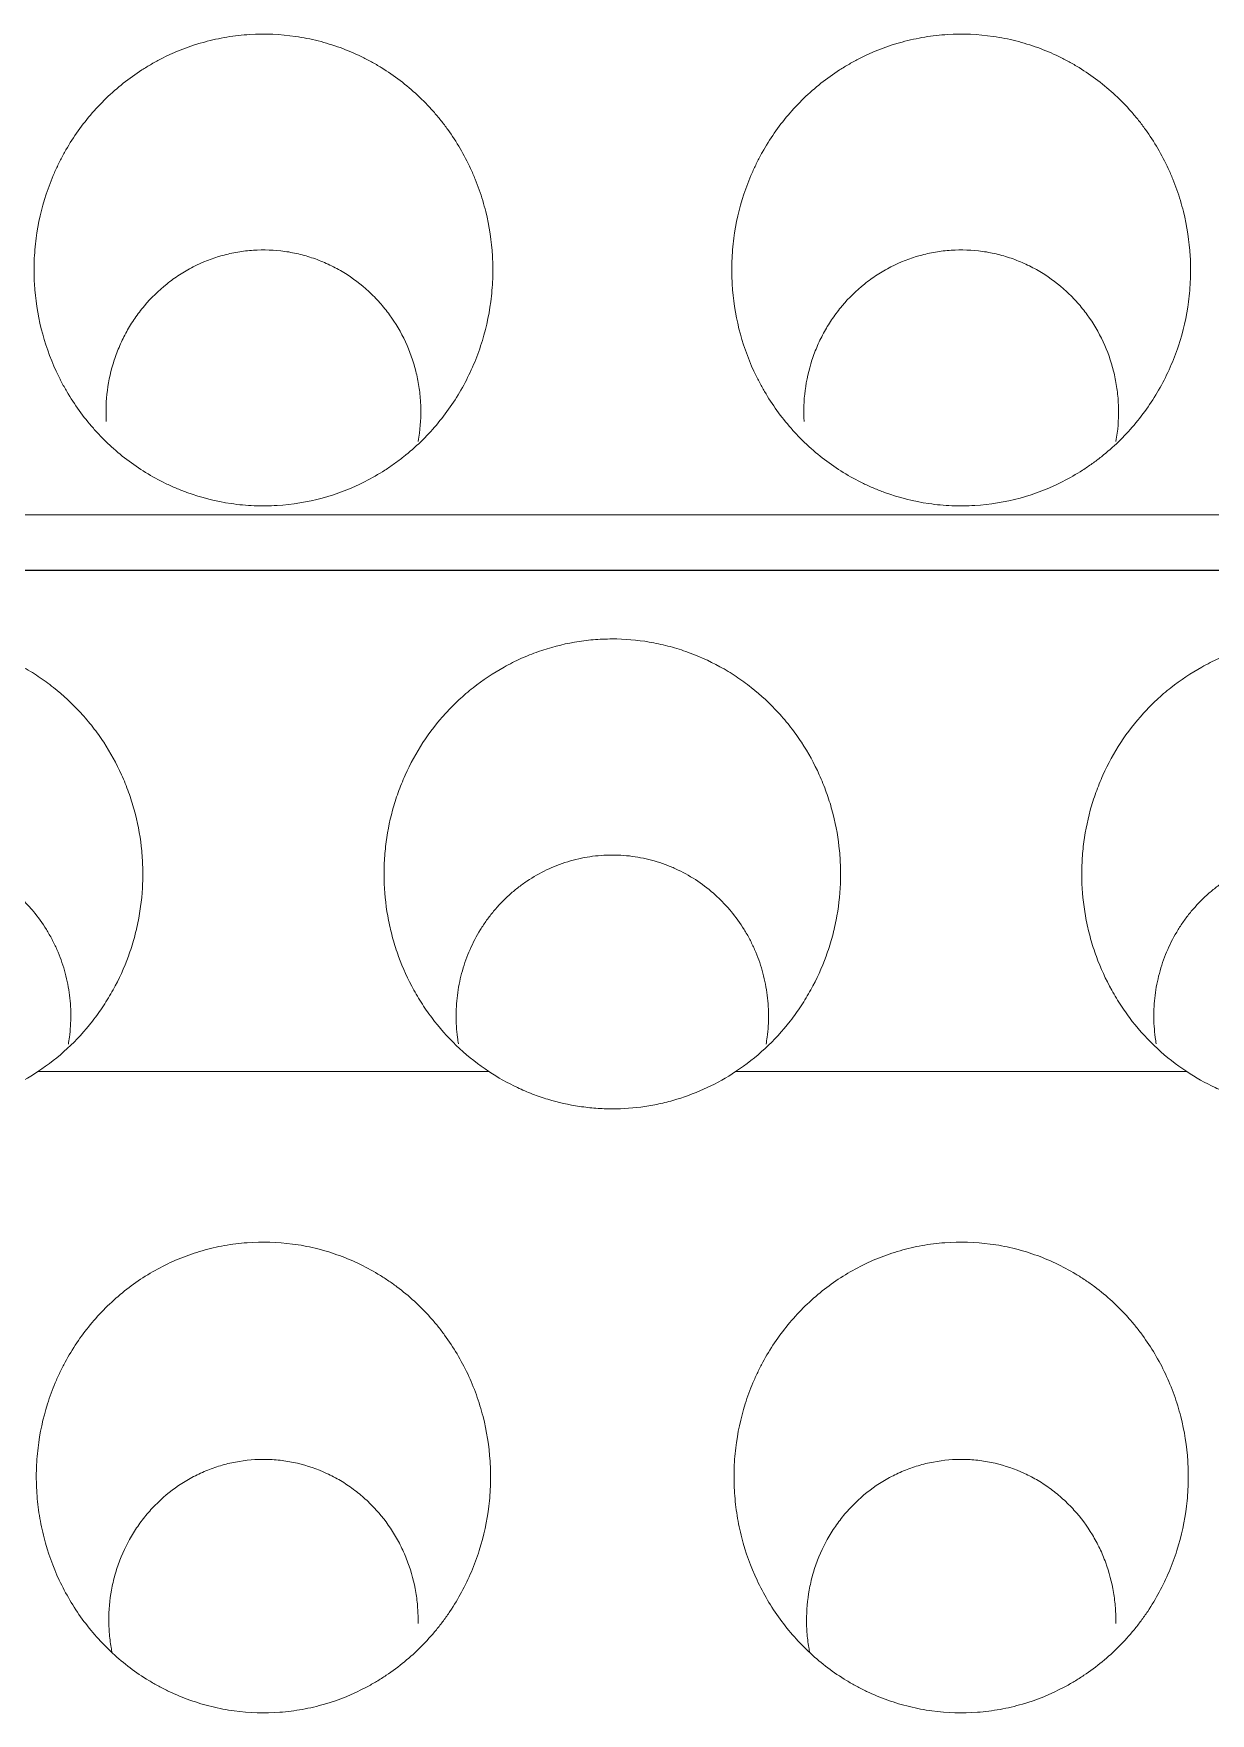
# Model space of a CAD drawing. Header units: inches. Extents: x 3778 to 56227, y -16914 to 35091.
# Drawn here: x 42614.34 to 42619.38, y -12663.85 to -12656.65 of the extents above; entities that cross this region are included whole.
import ezdxf

# ---------------------------------------------------------------- set-up
doc = ezdxf.new("R2010")
doc.units = ezdxf.units.IN
doc.header["$LTSCALE"] = 100
doc.header["$MEASUREMENT"] = 0
doc.linetypes.add('DH-HID2', pattern=[1.2, 0.8, -0.4])
doc.layers.add('2-con', color=2, linetype='Continuous')
doc.layers.add('FU-FURM', color=251, linetype='DH-HID2')
doc.layers.add('mark-B', color=2, linetype='Continuous', lineweight=20)

# ---------------------------------------------------------------- blocks, each defined once
blk = doc.blocks.new('cjscjdeh')
at = {"layer": 'FU-FURM', "color": 8}
blk.add_line((149349.5168, 68184.8848), (151549.5168, 68184.8848), dxfattribs=at)
blk = doc.blocks.new('무풍1WAY 대형')
at = {"layer": 'mark-B'}
blk.add_line((289.2596, -420.2368), (-384.8363, -420.2368), dxfattribs=at)
for points, knots in [([(66.5142, -415.5064), (66.5527, -415.5593), (66.5853, -415.6149), (66.6398, -415.731), (66.6617, -415.7915), (66.682, -415.8703), (66.6857, -415.8862), (66.6923, -415.9179), (66.7011, -415.9656), (66.7102, -416.0455), (66.7116, -416.1099), (66.7103, -416.1583), (66.7096, -416.1745), (66.7072, -416.2069), (66.7057, -416.2231), (66.6961, -416.3036), (66.6825, -416.3665), (66.6536, -416.4585), (66.6425, -416.4888), (66.6235, -416.5336), (66.6168, -416.5485), (66.6028, -416.5778), (66.5954, -416.5923), (66.557, -416.6634), (66.5212, -416.7168), (66.4597, -416.7917), (66.4379, -416.8158), (66.3917, -416.862), (66.3676, -416.8838), (66.2925, -416.9452), (66.2388, -416.9809), (66.1524, -417.0265), (66.1225, -417.0404), (66.062, -417.0647), (66.0007, -417.0858), (65.9376, -417.1005), (65.8897, -417.1092), (65.8736, -417.1116), (65.8411, -417.1158), (65.8247, -417.1174), (65.743, -417.1235), (65.6781, -417.1215), (65.5816, -417.1087), (65.5496, -417.1027), (65.5017, -417.0912), (65.4859, -417.0869), (65.4546, -417.0777), (65.4391, -417.0727), (65.3625, -417.0457), (65.3039, -417.018), (65.2341, -416.9759), (65.2202, -416.9671), (65.1931, -416.9488), (65.1533, -416.9205), (65.0911, -416.8688), (65.0457, -416.8228), (65.0133, -416.7865), (65.0027, -416.7742), (64.9822, -416.7488), (64.9722, -416.7359), (64.9243, -416.6703), (64.8914, -416.6148), (64.8502, -416.5273), (64.8378, -416.4973), (64.8158, -416.436), (64.8063, -416.405), (64.7823, -416.3113), (64.7722, -416.2478), (64.766, -416.1509), (64.7654, -416.1182), (64.7672, -416.0535), (64.7696, -416.0213), (64.7813, -415.9256), (64.7949, -415.8626), (64.8194, -415.7851), (64.8247, -415.7696), (64.8359, -415.7391), (64.8538, -415.694), (64.8887, -415.6214), (64.9219, -415.5661), (64.9488, -415.5258), (64.9582, -415.5125), (64.9775, -415.4864), (64.9876, -415.4734), (65.0393, -415.4103), (65.0849, -415.3645), (65.1596, -415.3029), (65.1856, -415.2835), (65.2262, -415.2563), (65.24, -415.2475), (65.2682, -415.2307), (65.2824, -415.2227), (65.3542, -415.1845), (65.4142, -415.1601), (65.4921, -415.1374), (65.5079, -415.1332), (65.5397, -415.1257), (65.5558, -415.1224), (65.6042, -415.1136), (65.6365, -415.1095), (65.7336, -415.1022), (65.7985, -415.1041), (65.8798, -415.1151), (65.896, -415.1177), (65.9281, -415.1238), (65.9759, -415.1341), (66.0535, -415.1574), (66.1136, -415.1823), (66.1579, -415.2034), (66.1725, -415.2108), (66.2013, -415.2264), (66.2154, -415.2346), (66.2849, -415.2769), (66.3365, -415.3159), (66.4082, -415.3822), (66.4311, -415.4056), (66.4745, -415.4545), (66.495, -415.4799), (66.5142, -415.5064)], [0, 0, 0, 0, 0.03125, 0.03125, 0.0625, 0.0625, 0.070312, 0.070312, 0.078125, 0.09375, 0.109375, 0.109375, 0.117187, 0.117187, 0.125, 0.125, 0.15625, 0.15625, 0.171875, 0.171875, 0.179687, 0.179687, 0.1875, 0.1875, 0.21875, 0.21875, 0.234375, 0.234375, 0.25, 0.25, 0.28125, 0.28125, 0.296875, 0.296875, 0.3125, 0.328125, 0.328125, 0.335937, 0.335937, 0.34375, 0.34375, 0.375, 0.375, 0.390625, 0.390625, 0.398437, 0.398437, 0.40625, 0.40625, 0.4375, 0.4375, 0.445312, 0.445312, 0.453125, 0.46875, 0.484375, 0.484375, 0.492187, 0.492187, 0.5, 0.5, 0.53125, 0.53125, 0.546875, 0.546875, 0.5625, 0.5625, 0.59375, 0.59375, 0.609375, 0.609375, 0.625, 0.625, 0.65625, 0.65625, 0.664063, 0.664063, 0.671875, 0.6875, 0.703125, 0.703125, 0.710938, 0.710938, 0.71875, 0.71875, 0.75, 0.75, 0.765625, 0.765625, 0.773438, 0.773438, 0.78125, 0.78125, 0.8125, 0.8125, 0.820313, 0.820313, 0.828125, 0.828125, 0.84375, 0.84375, 0.875, 0.875, 0.882813, 0.882813, 0.890625, 0.90625, 0.921875, 0.921875, 0.929688, 0.929688, 0.9375, 0.9375, 0.96875, 0.96875, 0.984375, 0.984375, 1, 1, 1, 1]), ([(69.5018, -415.5064), (69.5402, -415.5593), (69.5729, -415.6149), (69.6274, -415.731), (69.6492, -415.7915), (69.6696, -415.8703), (69.6733, -415.8862), (69.6799, -415.9179), (69.6887, -415.9656), (69.6978, -416.0455), (69.6991, -416.1099), (69.6979, -416.1583), (69.6971, -416.1745), (69.6948, -416.2069), (69.6932, -416.2231), (69.6836, -416.3036), (69.6701, -416.3665), (69.6411, -416.4585), (69.63, -416.4888), (69.6111, -416.5336), (69.6044, -416.5485), (69.5903, -416.5778), (69.583, -416.5923), (69.5446, -416.6634), (69.5087, -416.7168), (69.4473, -416.7917), (69.4255, -416.8158), (69.3792, -416.862), (69.3551, -416.8838), (69.2801, -416.9452), (69.2263, -416.9809), (69.1399, -417.0265), (69.11, -417.0404), (69.0496, -417.0647), (68.9883, -417.0858), (68.9252, -417.1005), (68.8772, -417.1092), (68.8611, -417.1116), (68.8287, -417.1158), (68.8123, -417.1174), (68.7305, -417.1235), (68.6657, -417.1215), (68.5692, -417.1087), (68.5371, -417.1027), (68.4893, -417.0912), (68.4734, -417.0869), (68.4421, -417.0777), (68.4266, -417.0727), (68.35, -417.0457), (68.2915, -417.018), (68.2216, -416.9759), (68.2078, -416.9671), (68.1807, -416.9488), (68.1409, -416.9205), (68.0787, -416.8688), (68.0332, -416.8228), (68.0008, -416.7865), (67.9903, -416.7742), (67.9697, -416.7488), (67.9598, -416.7359), (67.9118, -416.6703), (67.879, -416.6148), (67.8378, -416.5273), (67.8254, -416.4973), (67.8033, -416.436), (67.7939, -416.405), (67.7699, -416.3113), (67.7598, -416.2478), (67.7535, -416.1509), (67.7529, -416.1182), (67.7548, -416.0535), (67.7572, -416.0213), (67.7688, -415.9256), (67.7824, -415.8626), (67.807, -415.7851), (67.8122, -415.7696), (67.8235, -415.7391), (67.8414, -415.694), (67.8762, -415.6214), (67.9094, -415.5661), (67.9364, -415.5258), (67.9457, -415.5125), (67.9651, -415.4864), (67.9751, -415.4734), (68.0268, -415.4103), (68.0724, -415.3645), (68.1471, -415.3029), (68.1731, -415.2835), (68.2137, -415.2563), (68.2276, -415.2475), (68.2557, -415.2307), (68.2699, -415.2227), (68.3418, -415.1845), (68.4017, -415.1601), (68.4797, -415.1374), (68.4954, -415.1332), (68.5272, -415.1257), (68.5434, -415.1224), (68.5918, -415.1136), (68.6241, -415.1095), (68.7211, -415.1022), (68.786, -415.1041), (68.8673, -415.1151), (68.8836, -415.1177), (68.9157, -415.1238), (68.9634, -415.1341), (69.0411, -415.1574), (69.1011, -415.1823), (69.1454, -415.2034), (69.1601, -415.2108), (69.1888, -415.2264), (69.203, -415.2346), (69.2724, -415.2769), (69.3241, -415.3159), (69.3957, -415.3822), (69.4187, -415.4056), (69.4621, -415.4545), (69.4825, -415.4799), (69.5018, -415.5064)], [0, 0, 0, 0, 0.03125, 0.03125, 0.0625, 0.0625, 0.070312, 0.070312, 0.078125, 0.09375, 0.109375, 0.109375, 0.117187, 0.117187, 0.125, 0.125, 0.15625, 0.15625, 0.171875, 0.171875, 0.179687, 0.179687, 0.1875, 0.1875, 0.21875, 0.21875, 0.234375, 0.234375, 0.25, 0.25, 0.28125, 0.28125, 0.296875, 0.296875, 0.3125, 0.328125, 0.328125, 0.335937, 0.335937, 0.34375, 0.34375, 0.375, 0.375, 0.390625, 0.390625, 0.398437, 0.398437, 0.40625, 0.40625, 0.4375, 0.4375, 0.445312, 0.445312, 0.453125, 0.46875, 0.484375, 0.484375, 0.492187, 0.492187, 0.5, 0.5, 0.53125, 0.53125, 0.546875, 0.546875, 0.5625, 0.5625, 0.59375, 0.59375, 0.609375, 0.609375, 0.625, 0.625, 0.65625, 0.65625, 0.664063, 0.664063, 0.671875, 0.6875, 0.703125, 0.703125, 0.710938, 0.710938, 0.71875, 0.71875, 0.75, 0.75, 0.765625, 0.765625, 0.773438, 0.773438, 0.78125, 0.78125, 0.8125, 0.8125, 0.820313, 0.820313, 0.828125, 0.828125, 0.84375, 0.84375, 0.875, 0.875, 0.882813, 0.882813, 0.890625, 0.90625, 0.921875, 0.921875, 0.929688, 0.929688, 0.9375, 0.9375, 0.96875, 0.96875, 0.984375, 0.984375, 1, 1, 1, 1]), ([(66.3866, -415.362), (66.3881, -415.3694), (66.3895, -415.3768), (66.3944, -415.4059), (66.397, -415.4278), (66.4003, -415.4718), (66.4009, -415.4941), (66.3997, -415.5603), (66.3949, -415.6039), (66.3816, -415.6684), (66.3762, -415.6898), (66.3665, -415.7216), (66.363, -415.7321), (66.3555, -415.753), (66.3516, -415.7633), (66.3307, -415.8141), (66.3102, -415.853), (66.28, -415.899), (66.2738, -415.9081), (66.2607, -415.9261), (66.254, -415.9349), (66.2331, -415.9609), (66.2184, -415.9774), (66.1722, -416.0246), (66.1385, -416.0529), (66.0926, -416.0841), (66.0832, -416.0901), (66.0641, -416.1017), (66.0352, -416.1183), (65.9854, -416.1421), (65.9438, -416.1569), (65.912, -416.1665), (65.9013, -416.1694), (65.8796, -416.1747), (65.8686, -416.177), (65.8138, -416.1874), (65.7697, -416.1911), (65.7034, -416.1897), (65.6812, -416.1881), (65.6368, -416.1826), (65.6148, -416.1786), (65.5501, -416.1636), (65.5083, -416.1492), (65.4578, -416.1257), (65.4477, -416.1208), (65.428, -416.1104), (65.399, -416.0941), (65.353, -416.0635), (65.3189, -416.0355), (65.2861, -416.0057), (65.2702, -415.9898), (65.2257, -415.9405), (65.1995, -415.9051), (65.1711, -415.8579), (65.1656, -415.8483), (65.1551, -415.8288), (65.1501, -415.8189), (65.1357, -415.7888), (65.1272, -415.7685), (65.1045, -415.7065), (65.0933, -415.6641), (65.0824, -415.5986), (65.0797, -415.5765), (65.0766, -415.5323), (65.076, -415.5101), (65.0765, -415.4879)], [0, 0, 0, 0, 0.010045, 0.010045, 0.039161, 0.039161, 0.068278, 0.068278, 0.12651, 0.12651, 0.155627, 0.155627, 0.170185, 0.170185, 0.184743, 0.184743, 0.242976, 0.242976, 0.257534, 0.257534, 0.272092, 0.272092, 0.301208, 0.301208, 0.359441, 0.359441, 0.373999, 0.373999, 0.388557, 0.417674, 0.44679, 0.44679, 0.461348, 0.461348, 0.475906, 0.475906, 0.534139, 0.534139, 0.563255, 0.563255, 0.592372, 0.592372, 0.650604, 0.650604, 0.665162, 0.665162, 0.67972, 0.708837, 0.737953, 0.737953, 0.767069, 0.767069, 0.825302, 0.825302, 0.83986, 0.83986, 0.854418, 0.854418, 0.883535, 0.883535, 0.941767, 0.941767, 0.970884, 0.970884, 1, 1, 1, 1]), ([(69.3741, -415.362), (69.3756, -415.3694), (69.377, -415.3768), (69.3819, -415.4059), (69.3846, -415.4278), (69.3879, -415.4718), (69.3885, -415.4941), (69.3873, -415.5603), (69.3824, -415.6039), (69.3692, -415.6684), (69.3637, -415.6898), (69.354, -415.7216), (69.3505, -415.7321), (69.3431, -415.753), (69.3391, -415.7633), (69.3182, -415.8141), (69.2978, -415.853), (69.2676, -415.899), (69.2613, -415.9081), (69.2483, -415.9261), (69.2415, -415.9349), (69.2206, -415.9609), (69.2059, -415.9774), (69.1598, -416.0246), (69.1261, -416.0529), (69.0801, -416.0841), (69.0707, -416.0901), (69.0517, -416.1017), (69.0228, -416.1183), (68.9729, -416.1421), (68.9314, -416.1569), (68.8995, -416.1665), (68.8888, -416.1694), (68.8672, -416.1747), (68.8562, -416.177), (68.8013, -416.1874), (68.7573, -416.1911), (68.6909, -416.1897), (68.6687, -416.1881), (68.6243, -416.1826), (68.6024, -416.1786), (68.5377, -416.1636), (68.4959, -416.1492), (68.4453, -416.1257), (68.4353, -416.1208), (68.4156, -416.1104), (68.3865, -416.0941), (68.3406, -416.0635), (68.3064, -416.0355), (68.2736, -416.0057), (68.2578, -415.9898), (68.2132, -415.9405), (68.187, -415.9051), (68.1586, -415.8579), (68.1532, -415.8483), (68.1427, -415.8288), (68.1376, -415.8189), (68.1233, -415.7888), (68.1147, -415.7685), (68.092, -415.7065), (68.0808, -415.6641), (68.0699, -415.5986), (68.0673, -415.5765), (68.0641, -415.5323), (68.0635, -415.5101), (68.064, -415.4879)], [0, 0, 0, 0, 0.010045, 0.010045, 0.039161, 0.039161, 0.068278, 0.068278, 0.12651, 0.12651, 0.155627, 0.155627, 0.170185, 0.170185, 0.184743, 0.184743, 0.242976, 0.242976, 0.257534, 0.257534, 0.272092, 0.272092, 0.301208, 0.301208, 0.359441, 0.359441, 0.373999, 0.373999, 0.388557, 0.417674, 0.44679, 0.44679, 0.461348, 0.461348, 0.475906, 0.475906, 0.534139, 0.534139, 0.563255, 0.563255, 0.592372, 0.592372, 0.650604, 0.650604, 0.665162, 0.665162, 0.67972, 0.708837, 0.737953, 0.737953, 0.767069, 0.767069, 0.825302, 0.825302, 0.83986, 0.83986, 0.854418, 0.854418, 0.883535, 0.883535, 0.941767, 0.941767, 0.970884, 0.970884, 1, 1, 1, 1]), ([(64.7728, -417.8514), (64.7341, -417.8259), (64.6937, -417.8031), (64.6301, -417.7731), (64.6084, -417.7639), (64.5648, -417.7471), (64.5427, -417.7396), (64.4761, -417.7194), (64.4308, -417.7092), (64.3616, -417.6989), (64.3383, -417.6963), (64.2913, -417.6928), (64.2678, -417.6919), (64.1978, -417.6919), (64.1515, -417.6954), (64.0825, -417.7056), (64.0595, -417.7099), (64.0139, -417.7201), (63.991, -417.7261), (63.9237, -417.7465), (63.8369, -417.78), (63.7558, -417.8256), (63.7167, -417.8514)], [0, 0, 0, 0, 0.125, 0.125, 0.1875, 0.1875, 0.25, 0.25, 0.375, 0.375, 0.4375, 0.4375, 0.5, 0.5, 0.625, 0.625, 0.6875, 0.6875, 0.75, 0.75, 0.875, 1, 1, 1, 1]), ([(67.7603, -417.8514), (67.7217, -417.8259), (67.6812, -417.8031), (67.6176, -417.7731), (67.5959, -417.7639), (67.5523, -417.7471), (67.5303, -417.7396), (67.4636, -417.7194), (67.4183, -417.7092), (67.3491, -417.6989), (67.3258, -417.6963), (67.2788, -417.6928), (67.2554, -417.6919), (67.1854, -417.6919), (67.139, -417.6954), (67.07, -417.7056), (67.0471, -417.7099), (67.0014, -417.7201), (66.9786, -417.7261), (66.9113, -417.7465), (66.8245, -417.78), (66.7433, -417.8256), (66.7042, -417.8514)], [0, 0, 0, 0, 0.125, 0.125, 0.1875, 0.1875, 0.25, 0.25, 0.375, 0.375, 0.4375, 0.4375, 0.5, 0.5, 0.625, 0.625, 0.6875, 0.6875, 0.75, 0.75, 0.875, 1, 1, 1, 1]), ([(70.7478, -417.8514), (70.7092, -417.8259), (70.6688, -417.8031), (70.6052, -417.7731), (70.5835, -417.7639), (70.5399, -417.7471), (70.5178, -417.7396), (70.4512, -417.7194), (70.4059, -417.7092), (70.3367, -417.6989), (70.3134, -417.6963), (70.2664, -417.6928), (70.2429, -417.6919), (70.1729, -417.6919), (70.1266, -417.6954), (70.0575, -417.7056), (70.0346, -417.7099), (69.989, -417.7201), (69.9661, -417.7261), (69.8988, -417.7465), (69.812, -417.78), (69.7309, -417.8256), (69.6918, -417.8514)], [0, 0, 0, 0, 0.125, 0.125, 0.1875, 0.1875, 0.25, 0.25, 0.375, 0.375, 0.4375, 0.4375, 0.5, 0.5, 0.625, 0.625, 0.6875, 0.6875, 0.75, 0.75, 0.875, 1, 1, 1, 1]), ([(64.7728, -417.8514), (64.8178, -417.8812), (64.8595, -417.9142), (64.9371, -417.986), (64.9728, -418.0249), (65.022, -418.0877), (65.0376, -418.1094), (65.0672, -418.1542), (65.081, -418.177), (65.1196, -418.2468), (65.1415, -418.295), (65.1688, -418.3698), (65.1769, -418.3951), (65.1913, -418.4467), (65.1975, -418.4727), (65.2128, -418.5508), (65.219, -418.6033), (65.2223, -418.6825), (65.2223, -418.7091), (65.2204, -418.7623), (65.2184, -418.7891), (65.2094, -418.8684), (65.1994, -418.9203), (65.1785, -418.9967), (65.1706, -419.022), (65.1571, -419.0595), (65.1524, -419.0719), (65.1424, -419.0967), (65.1372, -419.109), (65.1097, -419.1701), (65.0842, -419.2166), (65.0263, -419.3052), (64.9939, -419.3472), (64.9487, -419.3967), (64.9395, -419.4065), (64.9206, -419.4256), (64.8918, -419.4536), (64.8616, -419.4797), (64.7991, -419.5291), (64.7549, -419.5587), (64.6845, -419.5977), (64.6603, -419.6098), (64.6113, -419.6319), (64.5864, -419.6418), (64.511, -419.6684), (64.4594, -419.6819), (64.3932, -419.6933), (64.3799, -419.6953), (64.3531, -419.6988), (64.3397, -419.7003), (64.2994, -419.7037), (64.2726, -419.7049), (64.1923, -419.705), (64.1391, -419.7006), (64.0729, -419.6894), (64.0597, -419.6868), (64.0333, -419.6812), (64.0201, -419.6781), (63.981, -419.668), (63.9553, -419.6602), (63.8797, -419.6337), (63.831, -419.612), (63.7605, -419.5732), (63.7373, -419.5592), (63.6926, -419.5294), (63.671, -419.5137), (63.6082, -419.4642), (63.5693, -419.428), (63.5152, -419.3688), (63.4978, -419.3482), (63.465, -419.3059), (63.4495, -419.2843), (63.4058, -419.2177), (63.3803, -419.1712), (63.3529, -419.1106), (63.3477, -419.0983), (63.3376, -419.0735), (63.3328, -419.061), (63.3193, -419.0232), (63.3112, -418.9979), (63.2902, -418.9212), (63.2802, -418.8694), (63.2711, -418.7903), (63.2691, -418.7638), (63.2671, -418.7103), (63.2671, -418.6837), (63.2703, -418.6042), (63.2765, -418.5517), (63.2917, -418.4738), (63.2978, -418.448), (63.312, -418.3966), (63.3202, -418.371), (63.3475, -418.2959), (63.3693, -418.2477), (63.4077, -418.1782), (63.4214, -418.1555), (63.4433, -418.1222), (63.4509, -418.1112), (63.4665, -418.0894), (63.4745, -418.0787), (63.5158, -418.0257), (63.5518, -417.9865), (63.6297, -417.9143), (63.6716, -417.8812), (63.7167, -417.8514)], [0, 0, 0, 0, 0.03125, 0.03125, 0.0625, 0.0625, 0.078125, 0.078125, 0.09375, 0.09375, 0.125, 0.125, 0.140625, 0.140625, 0.15625, 0.15625, 0.1875, 0.1875, 0.203125, 0.203125, 0.21875, 0.21875, 0.25, 0.25, 0.265625, 0.265625, 0.273438, 0.273438, 0.28125, 0.28125, 0.3125, 0.3125, 0.34375, 0.34375, 0.351563, 0.351563, 0.359375, 0.375, 0.375, 0.40625, 0.40625, 0.421875, 0.421875, 0.4375, 0.4375, 0.46875, 0.46875, 0.476563, 0.476563, 0.484375, 0.484375, 0.5, 0.5, 0.53125, 0.53125, 0.539063, 0.539063, 0.546875, 0.546875, 0.5625, 0.5625, 0.59375, 0.59375, 0.609375, 0.609375, 0.625, 0.625, 0.65625, 0.65625, 0.671875, 0.671875, 0.6875, 0.6875, 0.71875, 0.71875, 0.726563, 0.726563, 0.734375, 0.734375, 0.75, 0.75, 0.78125, 0.78125, 0.796875, 0.796875, 0.8125, 0.8125, 0.84375, 0.84375, 0.859375, 0.859375, 0.875, 0.875, 0.90625, 0.90625, 0.921875, 0.921875, 0.929688, 0.929688, 0.9375, 0.9375, 0.96875, 0.96875, 1, 1, 1, 1]), ([(67.7603, -417.8514), (67.8053, -417.8812), (67.8471, -417.9142), (67.9246, -417.986), (67.9604, -418.0249), (68.0095, -418.0877), (68.0252, -418.1094), (68.0548, -418.1542), (68.0686, -418.177), (68.1072, -418.2468), (68.1291, -418.295), (68.1563, -418.3698), (68.1645, -418.3951), (68.1789, -418.4467), (68.185, -418.4727), (68.2004, -418.5508), (68.2066, -418.6033), (68.2098, -418.6825), (68.2099, -418.7091), (68.208, -418.7623), (68.206, -418.7891), (68.197, -418.8684), (68.187, -418.9203), (68.1661, -418.9967), (68.1581, -419.022), (68.1447, -419.0595), (68.14, -419.0719), (68.13, -419.0967), (68.1247, -419.109), (68.0973, -419.1701), (68.0718, -419.2166), (68.0139, -419.3052), (67.9814, -419.3472), (67.9363, -419.3967), (67.927, -419.4065), (67.9082, -419.4256), (67.8794, -419.4536), (67.8491, -419.4797), (67.7867, -419.5291), (67.7424, -419.5587), (67.6721, -419.5977), (67.6478, -419.6098), (67.5988, -419.6319), (67.574, -419.6418), (67.4985, -419.6684), (67.4469, -419.6819), (67.3808, -419.6933), (67.3675, -419.6953), (67.3407, -419.6988), (67.3272, -419.7003), (67.2869, -419.7037), (67.2601, -419.7049), (67.1799, -419.705), (67.1267, -419.7006), (67.0605, -419.6894), (67.0473, -419.6868), (67.0208, -419.6812), (67.0077, -419.6781), (66.9685, -419.668), (66.9429, -419.6602), (66.8672, -419.6337), (66.8185, -419.612), (66.748, -419.5732), (66.7249, -419.5592), (66.6801, -419.5294), (66.6585, -419.5137), (66.5958, -419.4642), (66.5568, -419.428), (66.5027, -419.3688), (66.4853, -419.3482), (66.4525, -419.3059), (66.437, -419.2843), (66.3933, -419.2177), (66.3678, -419.1712), (66.3405, -419.1106), (66.3352, -419.0983), (66.3252, -419.0735), (66.3204, -419.061), (66.3068, -419.0232), (66.2988, -418.9979), (66.2777, -418.9212), (66.2677, -418.8694), (66.2586, -418.7903), (66.2566, -418.7638), (66.2546, -418.7103), (66.2547, -418.6837), (66.2579, -418.6042), (66.264, -418.5517), (66.2792, -418.4738), (66.2853, -418.448), (66.2996, -418.3966), (66.3077, -418.371), (66.335, -418.2959), (66.3569, -418.2477), (66.3952, -418.1782), (66.4089, -418.1555), (66.4309, -418.1222), (66.4384, -418.1112), (66.454, -418.0894), (66.4621, -418.0787), (66.5034, -418.0257), (66.5394, -417.9865), (66.6173, -417.9143), (66.6592, -417.8812), (66.7042, -417.8514)], [0, 0, 0, 0, 0.03125, 0.03125, 0.0625, 0.0625, 0.078125, 0.078125, 0.09375, 0.09375, 0.125, 0.125, 0.140625, 0.140625, 0.15625, 0.15625, 0.1875, 0.1875, 0.203125, 0.203125, 0.21875, 0.21875, 0.25, 0.25, 0.265625, 0.265625, 0.273437, 0.273437, 0.28125, 0.28125, 0.3125, 0.3125, 0.34375, 0.34375, 0.351562, 0.351562, 0.359375, 0.375, 0.375, 0.40625, 0.40625, 0.421875, 0.421875, 0.4375, 0.4375, 0.46875, 0.46875, 0.476562, 0.476562, 0.484375, 0.484375, 0.5, 0.5, 0.53125, 0.53125, 0.539062, 0.539062, 0.546875, 0.546875, 0.5625, 0.5625, 0.59375, 0.59375, 0.609375, 0.609375, 0.625, 0.625, 0.65625, 0.65625, 0.671875, 0.671875, 0.6875, 0.6875, 0.71875, 0.71875, 0.726562, 0.726562, 0.734375, 0.734375, 0.75, 0.75, 0.78125, 0.78125, 0.796875, 0.796875, 0.8125, 0.8125, 0.84375, 0.84375, 0.859375, 0.859375, 0.875, 0.875, 0.90625, 0.90625, 0.921875, 0.921875, 0.929688, 0.929688, 0.9375, 0.9375, 0.96875, 0.96875, 1, 1, 1, 1]), ([(70.7478, -417.8514), (70.7929, -417.8812), (70.8346, -417.9142), (70.9122, -417.986), (70.9479, -418.0249), (70.9971, -418.0877), (71.0127, -418.1094), (71.0423, -418.1542), (71.0561, -418.177), (71.0947, -418.2468), (71.1166, -418.295), (71.1439, -418.3698), (71.152, -418.3951), (71.1664, -418.4467), (71.1726, -418.4727), (71.1879, -418.5508), (71.1941, -418.6033), (71.1974, -418.6825), (71.1974, -418.7091), (71.1955, -418.7623), (71.1935, -418.7891), (71.1845, -418.8684), (71.1745, -418.9203), (71.1536, -418.9967), (71.1457, -419.022), (71.1322, -419.0595), (71.1275, -419.0719), (71.1175, -419.0967), (71.1123, -419.109), (71.0848, -419.1701), (71.0593, -419.2166), (71.0014, -419.3052), (70.969, -419.3472), (70.9238, -419.3967), (70.9146, -419.4065), (70.8957, -419.4256), (70.8669, -419.4536), (70.8367, -419.4797), (70.7742, -419.5291), (70.73, -419.5587), (70.6596, -419.5977), (70.6354, -419.6098), (70.5864, -419.6319), (70.5615, -419.6418), (70.486, -419.6684), (70.4345, -419.6819), (70.3683, -419.6933), (70.355, -419.6953), (70.3282, -419.6988), (70.3147, -419.7003), (70.2744, -419.7037), (70.2476, -419.7049), (70.1674, -419.705), (70.1142, -419.7006), (70.048, -419.6894), (70.0348, -419.6868), (70.0084, -419.6812), (69.9952, -419.6781), (69.9561, -419.668), (69.9304, -419.6602), (69.8548, -419.6337), (69.8061, -419.612), (69.7356, -419.5732), (69.7124, -419.5592), (69.6677, -419.5294), (69.646, -419.5137), (69.5833, -419.4642), (69.5444, -419.428), (69.4903, -419.3688), (69.4729, -419.3482), (69.44, -419.3059), (69.4246, -419.2843), (69.3809, -419.2177), (69.3554, -419.1712), (69.328, -419.1106), (69.3228, -419.0983), (69.3127, -419.0735), (69.3079, -419.061), (69.2943, -419.0232), (69.2863, -418.9979), (69.2653, -418.9212), (69.2553, -418.8694), (69.2462, -418.7903), (69.2442, -418.7638), (69.2422, -418.7103), (69.2422, -418.6837), (69.2454, -418.6042), (69.2516, -418.5517), (69.2668, -418.4738), (69.2729, -418.448), (69.2871, -418.3966), (69.2953, -418.371), (69.3226, -418.2959), (69.3444, -418.2477), (69.3828, -418.1782), (69.3965, -418.1555), (69.4184, -418.1222), (69.426, -418.1112), (69.4416, -418.0894), (69.4496, -418.0787), (69.4909, -418.0257), (69.5269, -417.9865), (69.6048, -417.9143), (69.6467, -417.8812), (69.6918, -417.8514)], [0, 0, 0, 0, 0.03125, 0.03125, 0.0625, 0.0625, 0.078125, 0.078125, 0.09375, 0.09375, 0.125, 0.125, 0.140625, 0.140625, 0.15625, 0.15625, 0.1875, 0.1875, 0.203125, 0.203125, 0.21875, 0.21875, 0.25, 0.25, 0.265625, 0.265625, 0.273438, 0.273438, 0.28125, 0.28125, 0.3125, 0.3125, 0.34375, 0.34375, 0.351563, 0.351563, 0.359375, 0.375, 0.375, 0.40625, 0.40625, 0.421875, 0.421875, 0.4375, 0.4375, 0.46875, 0.46875, 0.476563, 0.476563, 0.484375, 0.484375, 0.5, 0.5, 0.53125, 0.53125, 0.539063, 0.539063, 0.546875, 0.546875, 0.5625, 0.5625, 0.59375, 0.59375, 0.609375, 0.609375, 0.625, 0.625, 0.65625, 0.65625, 0.671875, 0.671875, 0.6875, 0.6875, 0.71875, 0.71875, 0.726563, 0.726563, 0.734375, 0.734375, 0.75, 0.75, 0.78125, 0.78125, 0.796875, 0.796875, 0.8125, 0.8125, 0.84375, 0.84375, 0.859375, 0.859375, 0.875, 0.875, 0.90625, 0.90625, 0.921875, 0.921875, 0.929688, 0.929688, 0.9375, 0.9375, 0.96875, 0.96875, 1, 1, 1, 1]), ([(63.5863, -417.969), (63.5846, -417.9789), (63.583, -417.9889), (63.5776, -418.0306), (63.5757, -418.0625), (63.5759, -418.1103), (63.5766, -418.1263), (63.5789, -418.1583), (63.5806, -418.1744), (63.5874, -418.2223), (63.6008, -418.2849), (63.6224, -418.345), (63.6417, -418.3891), (63.6488, -418.4037), (63.6638, -418.4323), (63.6717, -418.4463), (63.697, -418.4872), (63.7156, -418.5132), (63.7463, -418.5502), (63.757, -418.5622), (63.7792, -418.5854), (63.7909, -418.5968), (63.8269, -418.6295), (63.8776, -418.6691), (63.9334, -418.7011), (63.9773, -418.7221), (63.9923, -418.7286), (64.0225, -418.7404), (64.0378, -418.7458), (64.0841, -418.76), (64.1154, -418.7672), (64.1633, -418.7744), (64.1794, -418.7763), (64.2119, -418.7787), (64.2283, -418.7793), (64.277, -418.7793), (64.3091, -418.7769), (64.3569, -418.7698), (64.3728, -418.7668), (64.4044, -418.7596), (64.4202, -418.7554), (64.4669, -418.7411), (64.5271, -418.7175), (64.5831, -418.6856), (64.6236, -418.6584), (64.6368, -418.6488), (64.6622, -418.6289), (64.6745, -418.6186), (64.7102, -418.5862), (64.7324, -418.563), (64.7633, -418.5258), (64.7732, -418.513), (64.7921, -418.4867), (64.801, -418.4733), (64.8263, -418.4323), (64.8411, -418.4039), (64.8605, -418.36), (64.8664, -418.3451), (64.8773, -418.3148), (64.8823, -418.2993), (64.8955, -418.2529), (64.9087, -418.1903), (64.9134, -418.1266), (64.9137, -418.0783), (64.9132, -418.0621), (64.9112, -418.03), (64.9096, -418.0141), (64.9063, -417.9887), (64.9049, -417.9793), (64.9033, -417.9699)], [0, 0, 0, 0, 0.012777, 0.012777, 0.053405, 0.053405, 0.073718, 0.073718, 0.094032, 0.094032, 0.134659, 0.175286, 0.175286, 0.1956, 0.1956, 0.215914, 0.215914, 0.256541, 0.256541, 0.276855, 0.276855, 0.297168, 0.297168, 0.337796, 0.378423, 0.378423, 0.398736, 0.398736, 0.41905, 0.41905, 0.459677, 0.459677, 0.479991, 0.479991, 0.500305, 0.500305, 0.540932, 0.540932, 0.561246, 0.561246, 0.581559, 0.581559, 0.622187, 0.662814, 0.662814, 0.683127, 0.683127, 0.703441, 0.703441, 0.744068, 0.744068, 0.764382, 0.764382, 0.784696, 0.784696, 0.825323, 0.825323, 0.845637, 0.845637, 0.86595, 0.86595, 0.906578, 0.947205, 0.947205, 0.967518, 0.967518, 0.987832, 0.987832, 1, 1, 1, 1]), ([(66.5738, -417.969), (66.5721, -417.9789), (66.5706, -417.9889), (66.5652, -418.0306), (66.5632, -418.0625), (66.5635, -418.1103), (66.5641, -418.1263), (66.5664, -418.1583), (66.5682, -418.1744), (66.575, -418.2223), (66.5883, -418.2849), (66.6099, -418.345), (66.6293, -418.3891), (66.6363, -418.4037), (66.6513, -418.4323), (66.6593, -418.4463), (66.6846, -418.4872), (66.7032, -418.5132), (66.7338, -418.5502), (66.7445, -418.5622), (66.7668, -418.5854), (66.7784, -418.5968), (66.8145, -418.6295), (66.8652, -418.6691), (66.921, -418.7011), (66.9648, -418.7221), (66.9798, -418.7286), (67.0101, -418.7404), (67.0254, -418.7458), (67.0716, -418.76), (67.103, -418.7672), (67.1509, -418.7744), (67.167, -418.7763), (67.1995, -418.7787), (67.2158, -418.7793), (67.2645, -418.7793), (67.2967, -418.7769), (67.3445, -418.7698), (67.3604, -418.7668), (67.392, -418.7596), (67.4078, -418.7554), (67.4545, -418.7411), (67.5146, -418.7175), (67.5707, -418.6856), (67.6111, -418.6584), (67.6243, -418.6488), (67.6498, -418.6289), (67.6621, -418.6186), (67.6978, -418.5862), (67.72, -418.563), (67.7509, -418.5258), (67.7608, -418.513), (67.7797, -418.4867), (67.7886, -418.4733), (67.8138, -418.4323), (67.8287, -418.4039), (67.848, -418.36), (67.854, -418.3451), (67.8649, -418.3148), (67.8698, -418.2993), (67.883, -418.2529), (67.8962, -418.1903), (67.9009, -418.1266), (67.9012, -418.0783), (67.9007, -418.0621), (67.8987, -418.03), (67.8972, -418.0141), (67.8939, -417.9887), (67.8924, -417.9793), (67.8908, -417.9699)], [0, 0, 0, 0, 0.012778, 0.012778, 0.053405, 0.053405, 0.073719, 0.073719, 0.094032, 0.094032, 0.13466, 0.175287, 0.175287, 0.195601, 0.195601, 0.215914, 0.215914, 0.256541, 0.256541, 0.276855, 0.276855, 0.297169, 0.297169, 0.337796, 0.378423, 0.378423, 0.398737, 0.398737, 0.419051, 0.419051, 0.459678, 0.459678, 0.479991, 0.479991, 0.500305, 0.500305, 0.540932, 0.540932, 0.561246, 0.561246, 0.58156, 0.58156, 0.622187, 0.662814, 0.662814, 0.683128, 0.683128, 0.703441, 0.703441, 0.744069, 0.744069, 0.764382, 0.764382, 0.784696, 0.784696, 0.825323, 0.825323, 0.845637, 0.845637, 0.86595, 0.86595, 0.906578, 0.947205, 0.947205, 0.967519, 0.967519, 0.987832, 0.987832, 1, 1, 1, 1]), ([(69.5614, -417.969), (69.5597, -417.9789), (69.5581, -417.9889), (69.5527, -418.0306), (69.5508, -418.0625), (69.551, -418.1103), (69.5516, -418.1263), (69.554, -418.1583), (69.5557, -418.1744), (69.5625, -418.2223), (69.5759, -418.2849), (69.5975, -418.345), (69.6168, -418.3891), (69.6239, -418.4037), (69.6389, -418.4323), (69.6468, -418.4463), (69.6721, -418.4872), (69.6907, -418.5132), (69.7214, -418.5502), (69.7321, -418.5622), (69.7543, -418.5854), (69.766, -418.5968), (69.802, -418.6295), (69.8527, -418.6691), (69.9085, -418.7011), (69.9524, -418.7221), (69.9674, -418.7286), (69.9976, -418.7404), (70.0129, -418.7458), (70.0591, -418.76), (70.0905, -418.7672), (70.1384, -418.7744), (70.1545, -418.7763), (70.187, -418.7787), (70.2034, -418.7793), (70.252, -418.7793), (70.2842, -418.7769), (70.332, -418.7698), (70.3479, -418.7668), (70.3795, -418.7596), (70.3953, -418.7554), (70.442, -418.7411), (70.5022, -418.7175), (70.5582, -418.6856), (70.5987, -418.6584), (70.6119, -418.6488), (70.6373, -418.6289), (70.6496, -418.6186), (70.6853, -418.5862), (70.7075, -418.563), (70.7384, -418.5258), (70.7483, -418.513), (70.7672, -418.4867), (70.7761, -418.4733), (70.8014, -418.4323), (70.8162, -418.4039), (70.8356, -418.36), (70.8415, -418.3451), (70.8524, -418.3148), (70.8574, -418.2993), (70.8706, -418.2529), (70.8838, -418.1903), (70.8885, -418.1266), (70.8888, -418.0783), (70.8883, -418.0621), (70.8863, -418.03), (70.8847, -418.0141), (70.8814, -417.9887), (70.88, -417.9793), (70.8784, -417.9699)], [0, 0, 0, 0, 0.012776, 0.012776, 0.053404, 0.053404, 0.073717, 0.073717, 0.094031, 0.094031, 0.134658, 0.175285, 0.175285, 0.195599, 0.195599, 0.215913, 0.215913, 0.25654, 0.25654, 0.276853, 0.276853, 0.297167, 0.297167, 0.337794, 0.378422, 0.378422, 0.398735, 0.398735, 0.419049, 0.419049, 0.459676, 0.459676, 0.47999, 0.47999, 0.500303, 0.500303, 0.540931, 0.540931, 0.561244, 0.561244, 0.581558, 0.581558, 0.622185, 0.662812, 0.662812, 0.683126, 0.683126, 0.70344, 0.70344, 0.744067, 0.744067, 0.76438, 0.76438, 0.784694, 0.784694, 0.825321, 0.825321, 0.845635, 0.845635, 0.865949, 0.865949, 0.906576, 0.947203, 0.947203, 0.967517, 0.967517, 0.98783, 0.98783, 1, 1, 1, 1]), ([(66.719, -421.2256), (66.7153, -421.1602), (66.7054, -421.0964), (66.6743, -420.9718), (66.653, -420.9109), (66.6188, -420.8368), (66.6115, -420.8221), (66.5964, -420.7931), (66.5728, -420.7503), (66.5286, -420.6824), (66.4882, -420.6317), (66.456, -420.5951), (66.4449, -420.5831), (66.4221, -420.5596), (66.4104, -420.5481), (66.3503, -420.492), (66.2986, -420.4525), (66.2155, -420.4013), (66.1869, -420.3856), (66.1425, -420.3641), (66.1275, -420.3573), (66.0971, -420.3444), (66.0818, -420.3384), (66.0048, -420.3103), (65.9416, -420.2943), (65.8605, -420.2825), (65.8442, -420.2805), (65.8114, -420.2774), (65.7948, -420.2763), (65.7454, -420.2742), (65.7126, -420.2746), (65.6148, -420.2806), (65.5502, -420.2912), (65.4225, -420.3261), (65.3616, -420.3497), (65.2744, -420.3941), (65.246, -420.4104), (65.2045, -420.437), (65.1908, -420.4463), (65.1641, -420.4654), (65.151, -420.4753), (65.0871, -420.5261), (65.0404, -420.5714), (64.9771, -420.6461), (64.957, -420.6723), (64.9198, -420.726), (64.8855, -420.7812), (64.8566, -420.8392), (64.8305, -420.8986), (64.8188, -420.929), (64.7879, -421.0223), (64.7736, -421.0855), (64.7609, -421.1816), (64.7582, -421.2138), (64.7557, -421.2788), (64.756, -421.3117), (64.7615, -421.4091), (64.7712, -421.4729), (64.7946, -421.5671), (64.8039, -421.5983), (64.8201, -421.6446), (64.8259, -421.6599), (64.8382, -421.6901), (64.8447, -421.705), (64.8787, -421.7787), (64.9113, -421.8345), (64.9589, -421.9005), (64.9687, -421.9135), (64.9891, -421.9391), (64.9997, -421.9518), (65.0322, -421.9887), (65.0549, -422.012), (65.1262, -422.0785), (65.1778, -422.118), (65.2478, -422.1611), (65.2621, -422.1694), (65.2909, -422.1852), (65.3347, -422.2078), (65.4098, -422.2395), (65.4721, -422.2587), (65.5198, -422.2708), (65.5358, -422.2744), (65.5682, -422.2808), (65.5845, -422.2837), (65.6661, -422.2955), (65.7314, -422.2982), (65.8293, -422.2922), (65.862, -422.2886), (65.9273, -422.2777), (65.9594, -422.2707), (66.0541, -422.2448), (66.115, -422.2213), (66.1884, -422.184), (66.2029, -422.1761), (66.2315, -422.1597), (66.2735, -422.1342), (66.3397, -422.0867), (66.3887, -422.0438), (66.4356, -421.9982), (66.4582, -421.9741), (66.5215, -421.8992), (66.5584, -421.8459), (66.598, -421.775), (66.6056, -421.7606), (66.6202, -421.7313), (66.6271, -421.7165), (66.6469, -421.6715), (66.6585, -421.6411), (66.689, -421.5488), (66.7034, -421.4858), (66.7161, -421.3889), (66.7189, -421.3562), (66.7213, -421.2909), (66.7209, -421.2583), (66.719, -421.2256)], [0, 0, 0, 0, 0.03125, 0.03125, 0.0625, 0.0625, 0.070313, 0.070313, 0.078125, 0.09375, 0.109375, 0.109375, 0.117188, 0.117188, 0.125, 0.125, 0.15625, 0.15625, 0.171875, 0.171875, 0.179688, 0.179688, 0.1875, 0.1875, 0.21875, 0.21875, 0.226563, 0.226563, 0.234375, 0.234375, 0.25, 0.25, 0.28125, 0.28125, 0.3125, 0.3125, 0.328125, 0.328125, 0.335938, 0.335938, 0.34375, 0.34375, 0.375, 0.375, 0.390625, 0.390625, 0.40625, 0.421875, 0.421875, 0.4375, 0.4375, 0.46875, 0.46875, 0.484375, 0.484375, 0.5, 0.5, 0.53125, 0.53125, 0.546875, 0.546875, 0.554687, 0.554687, 0.5625, 0.5625, 0.59375, 0.59375, 0.601562, 0.601562, 0.609375, 0.609375, 0.625, 0.625, 0.65625, 0.65625, 0.664062, 0.664062, 0.671875, 0.6875, 0.703125, 0.703125, 0.710937, 0.710937, 0.71875, 0.71875, 0.75, 0.75, 0.765625, 0.765625, 0.78125, 0.78125, 0.8125, 0.8125, 0.820312, 0.820312, 0.828125, 0.84375, 0.859375, 0.859375, 0.875, 0.875, 0.90625, 0.90625, 0.914062, 0.914062, 0.921875, 0.921875, 0.9375, 0.9375, 0.96875, 0.96875, 0.984375, 0.984375, 1, 1, 1, 1]), ([(69.7066, -421.2256), (69.7028, -421.1602), (69.693, -421.0964), (69.6619, -420.9718), (69.6406, -420.9109), (69.6063, -420.8368), (69.5991, -420.8221), (69.584, -420.7931), (69.5603, -420.7503), (69.5162, -420.6824), (69.4758, -420.6317), (69.4435, -420.5951), (69.4325, -420.5831), (69.4097, -420.5596), (69.3979, -420.5481), (69.3378, -420.492), (69.2861, -420.4525), (69.203, -420.4013), (69.1744, -420.3856), (69.1301, -420.3641), (69.115, -420.3573), (69.0846, -420.3444), (69.0694, -420.3384), (68.9924, -420.3103), (68.9292, -420.2943), (68.8481, -420.2825), (68.8318, -420.2805), (68.7989, -420.2774), (68.7824, -420.2763), (68.7329, -420.2742), (68.7002, -420.2746), (68.6023, -420.2806), (68.5378, -420.2912), (68.4101, -420.3261), (68.3492, -420.3497), (68.2619, -420.3941), (68.2335, -420.4104), (68.192, -420.437), (68.1784, -420.4463), (68.1516, -420.4654), (68.1386, -420.4753), (68.0746, -420.5261), (68.028, -420.5714), (67.9646, -420.6461), (67.9446, -420.6723), (67.9074, -420.726), (67.873, -420.7812), (67.8442, -420.8392), (67.818, -420.8986), (67.8063, -420.929), (67.7755, -421.0223), (67.7611, -421.0855), (67.7484, -421.1816), (67.7457, -421.2138), (67.7432, -421.2788), (67.7436, -421.3117), (67.749, -421.4091), (67.7587, -421.4729), (67.7821, -421.5671), (67.7914, -421.5983), (67.8077, -421.6446), (67.8135, -421.6599), (67.8257, -421.6901), (67.8322, -421.705), (67.8663, -421.7787), (67.8989, -421.8345), (67.9464, -421.9005), (67.9563, -421.9135), (67.9767, -421.9391), (67.9873, -421.9518), (68.0198, -421.9887), (68.0425, -422.012), (68.1138, -422.0785), (68.1654, -422.118), (68.2353, -422.1611), (68.2496, -422.1694), (68.2785, -422.1852), (68.3222, -422.2078), (68.3973, -422.2395), (68.4597, -422.2587), (68.5073, -422.2708), (68.5234, -422.2744), (68.5557, -422.2808), (68.5721, -422.2837), (68.6536, -422.2955), (68.7189, -422.2982), (68.8169, -422.2922), (68.8495, -422.2886), (68.9149, -422.2777), (68.947, -422.2707), (69.0416, -422.2448), (69.1025, -422.2213), (69.1759, -422.184), (69.1905, -422.1761), (69.219, -422.1597), (69.261, -422.1342), (69.3272, -422.0867), (69.3762, -422.0438), (69.4232, -421.9982), (69.4457, -421.9741), (69.5091, -421.8992), (69.546, -421.8459), (69.5856, -421.775), (69.5932, -421.7606), (69.6077, -421.7313), (69.6147, -421.7165), (69.6344, -421.6715), (69.6461, -421.6411), (69.6765, -421.5488), (69.6909, -421.4858), (69.7037, -421.3889), (69.7064, -421.3562), (69.7088, -421.2909), (69.7085, -421.2583), (69.7066, -421.2256)], [0, 0, 0, 0, 0.03125, 0.03125, 0.0625, 0.0625, 0.070312, 0.070312, 0.078125, 0.09375, 0.109375, 0.109375, 0.117187, 0.117187, 0.125, 0.125, 0.15625, 0.15625, 0.171875, 0.171875, 0.179687, 0.179687, 0.1875, 0.1875, 0.21875, 0.21875, 0.226562, 0.226562, 0.234375, 0.234375, 0.25, 0.25, 0.28125, 0.28125, 0.3125, 0.3125, 0.328125, 0.328125, 0.335937, 0.335937, 0.34375, 0.34375, 0.375, 0.375, 0.390625, 0.390625, 0.40625, 0.421875, 0.421875, 0.4375, 0.4375, 0.46875, 0.46875, 0.484375, 0.484375, 0.5, 0.5, 0.53125, 0.53125, 0.546875, 0.546875, 0.554687, 0.554687, 0.5625, 0.5625, 0.59375, 0.59375, 0.601562, 0.601562, 0.609375, 0.609375, 0.625, 0.625, 0.65625, 0.65625, 0.664062, 0.664062, 0.671875, 0.6875, 0.703125, 0.703125, 0.710937, 0.710937, 0.71875, 0.71875, 0.75, 0.75, 0.765625, 0.765625, 0.78125, 0.78125, 0.8125, 0.8125, 0.820312, 0.820312, 0.828125, 0.84375, 0.859375, 0.859375, 0.875, 0.875, 0.90625, 0.90625, 0.914062, 0.914062, 0.921875, 0.921875, 0.9375, 0.9375, 0.96875, 0.96875, 0.984375, 0.984375, 1, 1, 1, 1]), ([(66.4113, -420.6368), (66.4139, -420.6816), (66.4106, -420.7702), (66.3913, -420.8565), (66.3739, -420.9097), (66.3702, -420.9203), (66.3622, -420.9412), (66.3495, -420.9723), (66.325, -421.0221), (66.3016, -421.0599), (66.2827, -421.0874), (66.2761, -421.0965), (66.2626, -421.1143), (66.2555, -421.1232), (66.2193, -421.1663), (66.1873, -421.1974), (66.1352, -421.2392), (66.117, -421.2523), (66.0793, -421.2768), (66.0596, -421.2882), (65.9996, -421.3191), (65.958, -421.3354), (65.9039, -421.3504), (65.893, -421.3532), (65.871, -421.3581), (65.8598, -421.3603), (65.8263, -421.366), (65.8039, -421.3687), (65.7368, -421.3731), (65.692, -421.3715), (65.6358, -421.3636), (65.6246, -421.3617), (65.6024, -421.3574), (65.5694, -421.3501), (65.5158, -421.3338), (65.4744, -421.3165), (65.4439, -421.3019), (65.4338, -421.2968), (65.4139, -421.286), (65.4042, -421.2804), (65.3562, -421.2511), (65.3206, -421.2241), (65.2795, -421.1861), (65.2714, -421.1782), (65.2557, -421.1621), (65.2479, -421.1538), (65.2256, -421.1286), (65.2116, -421.1112), (65.1724, -421.0571), (65.1497, -421.0187), (65.1117, -420.9371), (65.0969, -420.8952), (65.0806, -420.8306), (65.0762, -420.8088), (65.0694, -420.7647), (65.067, -420.7423), (65.063, -420.6755), (65.0646, -420.6312), (65.0718, -420.5752), (65.0736, -420.5633), (65.0757, -420.5514)], [0, 0, 0, 0, 0.057902, 0.115804, 0.115804, 0.13028, 0.13028, 0.144755, 0.173707, 0.202658, 0.202658, 0.217133, 0.217133, 0.231609, 0.231609, 0.289511, 0.289511, 0.318462, 0.318462, 0.347413, 0.347413, 0.405315, 0.405315, 0.419791, 0.419791, 0.434266, 0.434266, 0.463218, 0.463218, 0.52112, 0.52112, 0.535595, 0.535595, 0.550071, 0.579022, 0.607973, 0.607973, 0.622449, 0.622449, 0.636924, 0.636924, 0.694826, 0.694826, 0.709302, 0.709302, 0.723777, 0.723777, 0.752729, 0.752729, 0.810631, 0.810631, 0.868533, 0.868533, 0.897484, 0.897484, 0.926435, 0.926435, 0.984337, 0.984337, 1, 1, 1, 1]), ([(69.3989, -420.6368), (69.4015, -420.6816), (69.3982, -420.7702), (69.3788, -420.8565), (69.3615, -420.9097), (69.3577, -420.9203), (69.3497, -420.9412), (69.3371, -420.9723), (69.3125, -421.0221), (69.2892, -421.0599), (69.2702, -421.0874), (69.2637, -421.0965), (69.2501, -421.1143), (69.2431, -421.1232), (69.2068, -421.1663), (69.1749, -421.1974), (69.1227, -421.2392), (69.1046, -421.2523), (69.0668, -421.2768), (69.0471, -421.2882), (68.9872, -421.3191), (68.9455, -421.3354), (68.8915, -421.3504), (68.8805, -421.3532), (68.8585, -421.3581), (68.8473, -421.3603), (68.8138, -421.366), (68.7915, -421.3687), (68.7243, -421.3731), (68.6795, -421.3715), (68.6234, -421.3636), (68.6122, -421.3617), (68.59, -421.3574), (68.557, -421.3501), (68.5034, -421.3338), (68.462, -421.3165), (68.4315, -421.3019), (68.4214, -421.2968), (68.4015, -421.286), (68.3917, -421.2804), (68.3438, -421.2511), (68.3082, -421.2241), (68.267, -421.1861), (68.259, -421.1782), (68.2432, -421.1621), (68.2355, -421.1538), (68.2131, -421.1286), (68.1992, -421.1112), (68.1599, -421.0571), (68.1373, -421.0187), (68.0992, -420.9371), (68.0844, -420.8952), (68.0681, -420.8306), (68.0637, -420.8088), (68.0569, -420.7647), (68.0545, -420.7423), (68.0506, -420.6755), (68.0521, -420.6312), (68.0593, -420.5752), (68.0612, -420.5633), (68.0633, -420.5514)], [0, 0, 0, 0, 0.057902, 0.115804, 0.115804, 0.13028, 0.13028, 0.144755, 0.173707, 0.202658, 0.202658, 0.217133, 0.217133, 0.231609, 0.231609, 0.289511, 0.289511, 0.318462, 0.318462, 0.347413, 0.347413, 0.405315, 0.405315, 0.419791, 0.419791, 0.434266, 0.434266, 0.463218, 0.463218, 0.52112, 0.52112, 0.535595, 0.535595, 0.550071, 0.579022, 0.607973, 0.607973, 0.622449, 0.622449, 0.636924, 0.636924, 0.694826, 0.694826, 0.709302, 0.709302, 0.723777, 0.723777, 0.752729, 0.752729, 0.810631, 0.810631, 0.868533, 0.868533, 0.897484, 0.897484, 0.926435, 0.926435, 0.984337, 0.984337, 1, 1, 1, 1])]:
    blk.add_open_spline(points, degree=3, knots=knots, dxfattribs=at)
for points in [[(66.7042, -417.8514), (66.0604, -417.8514), (65.4166, -417.8514), (64.7728, -417.8514)], [(69.6918, -417.8514), (69.0479, -417.8514), (68.4041, -417.8514), (67.7603, -417.8514)]]:
    blk.add_open_spline(points, degree=3, dxfattribs=at)
blk = doc.blocks.new('dpdjzjs')
at = {"layer": 'mark-B', "rotation": 180}
blk.add_blockref('무풍1WAY 대형', (178654.9147, 88751.491), dxfattribs=at)

msp = doc.modelspace()

# ---------------------------------------------------------------- block references
msp.add_blockref('cjscjdeh', (-107842.9668, -80843.8362))
at = {"layer": '2-con'}
msp.add_blockref('dpdjzjs', (-135970.8648, -101830.4424), dxfattribs=at)

doc.saveas('drawing.dxf')
